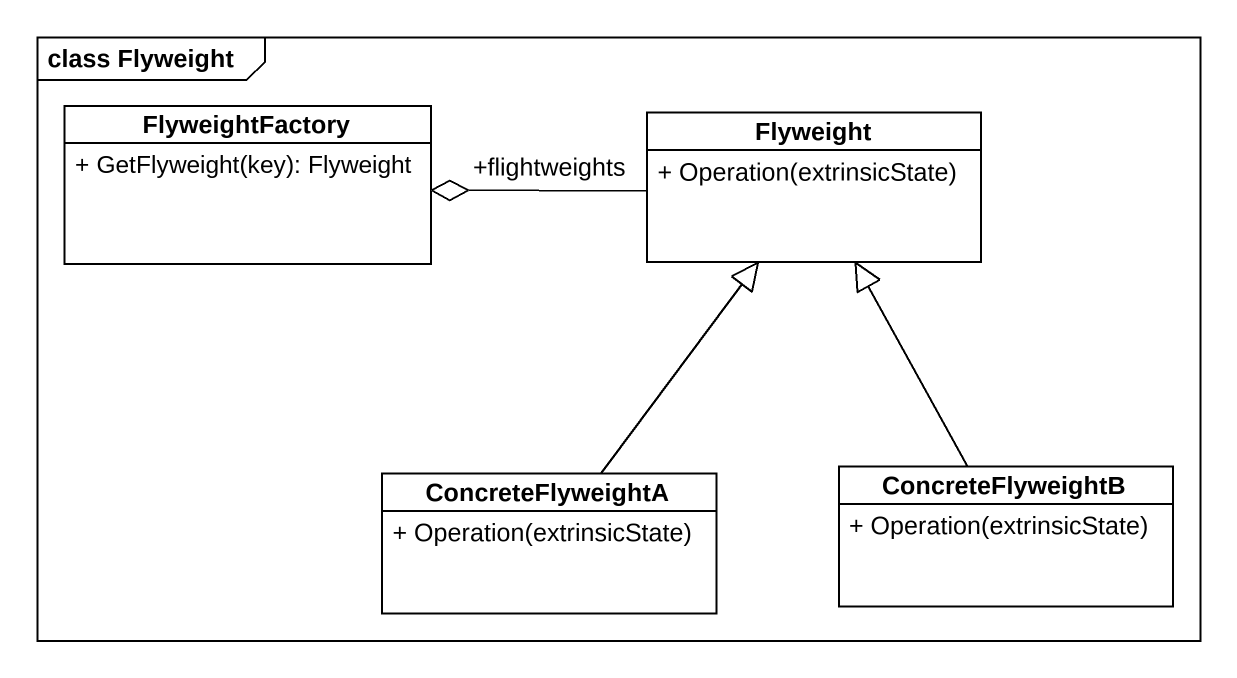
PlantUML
@startuml
mainframe class Flyweight
hide circle
hide empty members
skinparam classAttributeIconSize 0
class FlyweightFactory {
  + GetFlyweight(key): Flyweight
}
class Flyweight {
  + Operation(extrinsicState)
}
class ConcreteFlyweightA {
  + Operation(extrinsicState)
}
class ConcreteFlyweightB {
  + Operation(extrinsicState)
}
Flyweight "+flightweights" -left-o FlyweightFactory
ConcreteFlyweightA -up-|> Flyweight
ConcreteFlyweightB -up-|> Flyweight
@enduml
